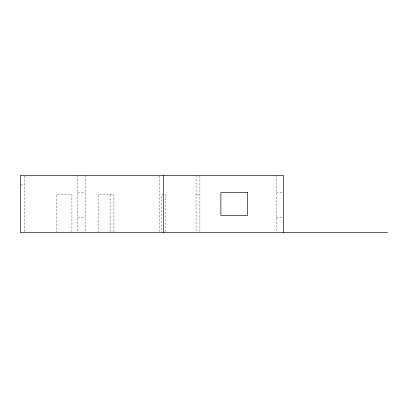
<?xml version="1.0" encoding="UTF-8"?>
<svg xmlns="http://www.w3.org/2000/svg" width="408" height="408" viewBox="0 0 408 408"><rect width="100%" height="100%" fill="white"/><g stroke="black" fill="none" stroke-linecap="round" stroke-linejoin="round"><path stroke-width="0.31" stroke-dasharray="2.04 1.53" d="M20.4 184.916L24.215 184.916M77.658 192.55L85.292 192.55M276.247 192.55L283.427 192.55M196.085 194.458L199.905 194.458M77.658 217.362L85.292 217.362M276.247 217.362L283.427 217.362M276.247 175.369L276.247 231.994M199.905 176.006L199.905 232.631M196.085 175.369L196.085 231.994M165.454 231.994L165.454 194.458L161.639 194.458L161.639 231.994M159.732 176.006L159.732 231.994M113.924 231.994L113.924 194.458L98.654 194.458L98.654 231.994M110.104 194.473L110.104 231.994M85.292 175.369L85.292 231.994M77.658 175.369L77.658 231.994M71.93 231.994L71.93 194.458L56.666 194.458L56.666 231.994M24.215 176.006L24.215 232.631"/><path stroke-width="0.61" d="M387.6 232.631L20.4 232.631L20.4 175.369L283.427 175.369L283.427 232.631M163.547 175.369L163.547 232.631M247.62 192.55L220.896 192.55L220.896 215.45L247.62 215.45L247.62 192.55"/></g></svg>
